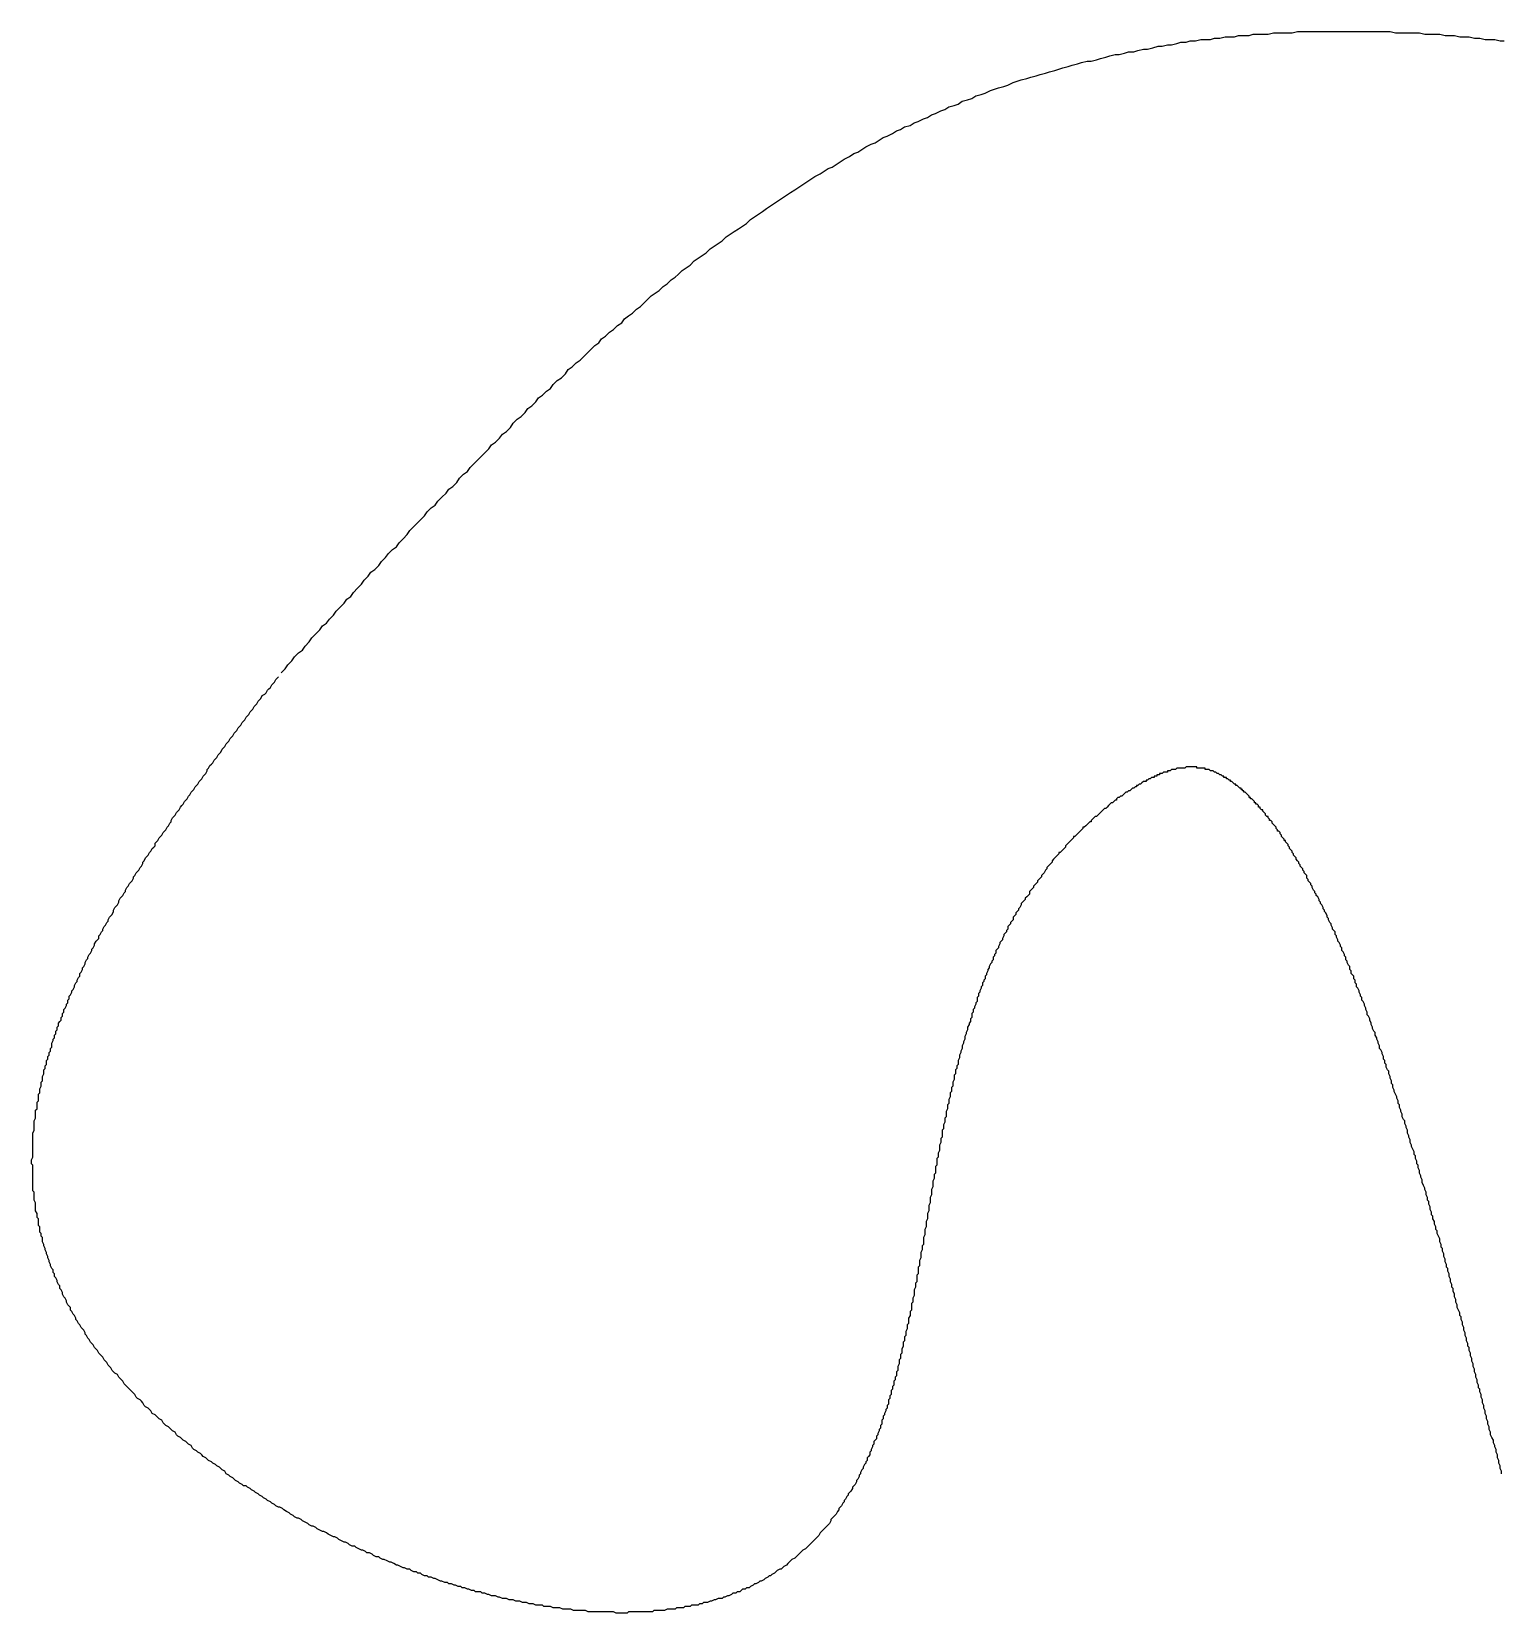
# Model space of a CAD drawing. Header units: millimetres. Extents: x 35 to 605, y 64 to 964.
# Drawn here: x 302.35 to 313.32, y 484.01 to 495.8 of the extents above; entities that cross this region are included whole.
import ezdxf

# ---------------------------------------------------------------- set-up
doc = ezdxf.new("R2010")
doc.units = ezdxf.units.MM

msp = doc.modelspace()

# ---------------------------------------------------------------- linework, layer by layer
for points in [[(304.207, 491.018, 0), (304.237, 491.048, 0), (304.257, 491.078, 0), (304.287, 491.108, 0), (304.307, 491.138, 0), (304.337, 491.168, 0), (304.367, 491.188, 0), (304.387, 491.218, 0), (304.417, 491.248, 0), (304.437, 491.278, 0), (304.467, 491.308, 0), (304.497, 491.338, 0), (304.517, 491.368, 0), (304.547, 491.388, 0), (304.567, 491.418, 0), (304.597, 491.448, 0), (304.617, 491.478, 0), (304.647, 491.508, 0), (304.677, 491.538, 0), (304.697, 491.568, 0), (304.727, 491.588, 0), (304.747, 491.618, 0), (304.777, 491.648, 0), (304.807, 491.678, 0), (304.827, 491.708, 0), (304.857, 491.738, 0), (304.877, 491.768, 0), (304.907, 491.788, 0), (304.937, 491.818, 0), (304.957, 491.848, 0), (304.987, 491.878, 0), (305.007, 491.908, 0), (305.037, 491.938, 0), (305.067, 491.958, 0), (305.087, 491.988, 0), (305.117, 492.018, 0), (305.147, 492.048, 0), (305.167, 492.078, 0), (305.197, 492.108, 0), (305.217, 492.128, 0), (305.247, 492.158, 0), (305.277, 492.188, 0), (305.297, 492.218, 0), (305.327, 492.248, 0), (305.357, 492.268, 0), (305.377, 492.298, 0), (305.407, 492.328, 0), (305.437, 492.358, 0), (305.457, 492.388, 0), (305.487, 492.408, 0), (305.517, 492.438, 0), (305.537, 492.468, 0), (305.567, 492.498, 0), (305.597, 492.518, 0), (305.617, 492.548, 0), (305.647, 492.578, 0), (305.677, 492.608, 0), (305.697, 492.628, 0), (305.727, 492.658, 0), (305.757, 492.688, 0), (305.777, 492.718, 0), (305.807, 492.738, 0), (305.837, 492.768, 0), (305.857, 492.798, 0), (305.887, 492.818, 0), (305.917, 492.848, 0), (305.937, 492.878, 0), (305.967, 492.908, 0), (305.997, 492.928, 0), (306.027, 492.958, 0), (306.047, 492.988, 0), (306.077, 493.008, 0), (306.107, 493.038, 0), (306.127, 493.068, 0), (306.157, 493.088, 0), (306.187, 493.118, 0), (306.217, 493.138, 0), (306.237, 493.168, 0), (306.267, 493.198, 0), (306.297, 493.218, 0), (306.327, 493.248, 0), (306.347, 493.278, 0), (306.377, 493.298, 0), (306.407, 493.328, 0), (306.437, 493.348, 0), (306.467, 493.378, 0), (306.487, 493.398, 0), (306.517, 493.428, 0), (306.547, 493.458, 0), (306.577, 493.478, 0), (306.597, 493.508, 0), (306.627, 493.528, 0), (306.657, 493.558, 0), (306.687, 493.578, 0), (306.717, 493.608, 0), (306.747, 493.628, 0), (306.767, 493.658, 0), (306.797, 493.678, 0), (306.827, 493.698, 0), (306.857, 493.728, 0), (306.887, 493.748, 0), (306.917, 493.778, 0), (306.937, 493.798, 0), (306.967, 493.828, 0), (306.997, 493.848, 0), (307.027, 493.868, 0), (307.057, 493.898, 0), (307.087, 493.918, 0), (307.117, 493.948, 0), (307.147, 493.968, 0), (307.167, 493.988, 0), (307.197, 494.018, 0), (307.227, 494.038, 0), (307.257, 494.058, 0), (307.287, 494.088, 0), (307.317, 494.108, 0), (307.347, 494.128, 0), (307.377, 494.148, 0), (307.407, 494.178, 0), (307.437, 494.198, 0), (307.467, 494.218, 0), (307.497, 494.238, 0), (307.527, 494.268, 0), (307.557, 494.288, 0), (307.587, 494.308, 0), (307.617, 494.328, 0), (307.647, 494.348, 0), (307.677, 494.368, 0), (307.707, 494.398, 0), (307.737, 494.418, 0), (307.767, 494.438, 0), (307.797, 494.458, 0), (307.827, 494.478, 0), (307.857, 494.498, 0), (307.887, 494.518, 0), (307.917, 494.538, 0), (307.947, 494.558, 0), (307.977, 494.578, 0), (308.007, 494.598, 0), (308.037, 494.618, 0), (308.067, 494.638, 0), (308.097, 494.658, 0), (308.127, 494.678, 0), (308.157, 494.698, 0), (308.187, 494.718, 0), (308.227, 494.738, 0), (308.257, 494.758, 0), (308.287, 494.778, 0), (308.317, 494.788, 0), (308.347, 494.808, 0), (308.377, 494.828, 0), (308.407, 494.848, 0), (308.447, 494.868, 0), (308.477, 494.888, 0), (308.507, 494.898, 0), (308.537, 494.918, 0), (308.567, 494.938, 0), (308.607, 494.958, 0), (308.637, 494.968, 0), (308.667, 494.988, 0), (308.697, 495.008, 0), (308.727, 495.018, 0), (308.767, 495.038, 0), (308.797, 495.058, 0), (308.827, 495.068, 0), (308.857, 495.088, 0), (308.897, 495.098, 0), (308.927, 495.118, 0), (308.957, 495.128, 0), (308.997, 495.148, 0), (309.027, 495.158, 0), (309.057, 495.178, 0), (309.087, 495.188, 0), (309.127, 495.208, 0), (309.157, 495.218, 0), (309.187, 495.238, 0), (309.227, 495.248, 0), (309.257, 495.258, 0), (309.287, 495.278, 0), (309.327, 495.288, 0), (309.357, 495.298, 0), (309.387, 495.318, 0), (309.427, 495.328, 0), (309.457, 495.338, 0), (309.497, 495.358, 0), (309.527, 495.368, 0), (309.557, 495.378, 0), (309.597, 495.388, 0), (309.627, 495.398, 0), (309.667, 495.418, 0), (309.697, 495.428, 0), (309.727, 495.438, 0), (309.767, 495.448, 0), (309.797, 495.458, 0), (309.837, 495.468, 0), (309.867, 495.478, 0), (309.907, 495.488, 0), (309.937, 495.498, 0), (309.977, 495.508, 0), (310.007, 495.518, 0), (310.037, 495.528, 0), (310.077, 495.538, 0), (310.107, 495.548, 0), (310.147, 495.558, 0), (310.177, 495.568, 0), (310.217, 495.578, 0), (310.247, 495.578, 0), (310.287, 495.588, 0), (310.317, 495.598, 0), (310.357, 495.608, 0), (310.387, 495.618, 0), (310.427, 495.628, 0), (310.457, 495.628, 0), (310.497, 495.638, 0), (310.527, 495.648, 0), (310.567, 495.648, 0), (310.597, 495.658, 0), (310.637, 495.668, 0), (310.667, 495.668, 0), (310.707, 495.678, 0), (310.747, 495.688, 0), (310.777, 495.688, 0), (310.817, 495.698, 0), (310.847, 495.698, 0), (310.887, 495.708, 0), (310.917, 495.718, 0), (310.957, 495.718, 0), (310.987, 495.728, 0), (311.027, 495.728, 0), (311.067, 495.738, 0), (311.097, 495.738, 0), (311.137, 495.738, 0), (311.167, 495.748, 0), (311.207, 495.748, 0), (311.247, 495.758, 0), (311.277, 495.758, 0), (311.317, 495.758, 0), (311.347, 495.768, 0), (311.387, 495.768, 0), (311.427, 495.768, 0), (311.457, 495.778, 0), (311.497, 495.778, 0), (311.527, 495.778, 0), (311.567, 495.778, 0), (311.607, 495.788, 0), (311.637, 495.788, 0), (311.677, 495.788, 0), (311.717, 495.788, 0), (311.747, 495.788, 0), (311.787, 495.798, 0), (311.817, 495.798, 0), (311.857, 495.798, 0), (311.897, 495.798, 0), (311.927, 495.798, 0), (311.967, 495.798, 0), (312.007, 495.798, 0), (312.037, 495.798, 0), (312.077, 495.798, 0), (312.117, 495.798, 0), (312.147, 495.798, 0), (312.187, 495.798, 0), (312.227, 495.798, 0), (312.257, 495.798, 0), (312.297, 495.798, 0), (312.337, 495.798, 0), (312.367, 495.798, 0), (312.407, 495.798, 0), (312.447, 495.798, 0), (312.477, 495.798, 0), (312.517, 495.788, 0), (312.557, 495.788, 0), (312.587, 495.788, 0), (312.627, 495.788, 0), (312.667, 495.788, 0), (312.697, 495.788, 0), (312.737, 495.778, 0), (312.777, 495.778, 0), (312.817, 495.778, 0), (312.847, 495.778, 0), (312.887, 495.768, 0), (312.927, 495.768, 0), (312.957, 495.768, 0), (312.997, 495.758, 0), (313.037, 495.758, 0), (313.067, 495.758, 0), (313.107, 495.748, 0), (313.147, 495.748, 0), (313.187, 495.738, 0), (313.217, 495.738, 0), (313.257, 495.738, 0), (313.297, 495.728, 0), (313.327, 495.728, 0)], [(313.307, 485.048, 0), (313.307, 485.068, 0), (313.297, 485.088, 0), (313.297, 485.108, 0), (313.287, 485.128, 0), (313.287, 485.148, 0), (313.277, 485.168, 0), (313.277, 485.188, 0), (313.267, 485.208, 0), (313.267, 485.228, 0), (313.257, 485.248, 0), (313.257, 485.258, 0), (313.247, 485.278, 0), (313.247, 485.298, 0), (313.237, 485.318, 0), (313.227, 485.338, 0), (313.227, 485.358, 0), (313.217, 485.378, 0), (313.217, 485.398, 0), (313.207, 485.418, 0), (313.207, 485.438, 0), (313.197, 485.458, 0), (313.197, 485.478, 0), (313.187, 485.498, 0), (313.187, 485.518, 0), (313.177, 485.538, 0), (313.177, 485.558, 0), (313.167, 485.578, 0), (313.167, 485.598, 0), (313.157, 485.618, 0), (313.157, 485.638, 0), (313.147, 485.658, 0), (313.147, 485.678, 0), (313.137, 485.688, 0), (313.137, 485.708, 0), (313.127, 485.728, 0), (313.127, 485.748, 0), (313.117, 485.768, 0), (313.117, 485.788, 0), (313.107, 485.808, 0), (313.107, 485.828, 0), (313.097, 485.848, 0), (313.097, 485.868, 0), (313.087, 485.888, 0), (313.087, 485.908, 0), (313.077, 485.928, 0), (313.077, 485.948, 0), (313.067, 485.968, 0), (313.067, 485.988, 0), (313.057, 485.998, 0), (313.057, 486.018, 0), (313.047, 486.038, 0), (313.047, 486.058, 0), (313.037, 486.078, 0), (313.037, 486.098, 0), (313.027, 486.118, 0), (313.027, 486.138, 0), (313.017, 486.158, 0), (313.017, 486.178, 0), (313.007, 486.198, 0), (313.007, 486.218, 0), (312.997, 486.228, 0), (312.997, 486.248, 0), (312.987, 486.268, 0), (312.977, 486.288, 0), (312.977, 486.308, 0), (312.967, 486.328, 0), (312.967, 486.348, 0), (312.957, 486.368, 0), (312.957, 486.388, 0), (312.947, 486.408, 0), (312.947, 486.428, 0), (312.937, 486.438, 0), (312.937, 486.458, 0), (312.927, 486.478, 0), (312.927, 486.498, 0), (312.917, 486.518, 0), (312.917, 486.538, 0), (312.907, 486.558, 0), (312.907, 486.578, 0), (312.897, 486.588, 0), (312.897, 486.608, 0), (312.887, 486.628, 0), (312.887, 486.648, 0), (312.877, 486.668, 0), (312.877, 486.688, 0), (312.867, 486.708, 0), (312.867, 486.728, 0), (312.857, 486.738, 0), (312.857, 486.758, 0), (312.847, 486.778, 0), (312.847, 486.798, 0), (312.837, 486.818, 0), (312.827, 486.838, 0), (312.827, 486.858, 0), (312.817, 486.868, 0), (312.817, 486.888, 0), (312.807, 486.908, 0), (312.807, 486.928, 0), (312.797, 486.948, 0), (312.797, 486.968, 0), (312.787, 486.978, 0), (312.787, 486.998, 0), (312.777, 487.018, 0), (312.777, 487.038, 0), (312.767, 487.058, 0), (312.767, 487.078, 0), (312.757, 487.088, 0), (312.757, 487.108, 0), (312.747, 487.128, 0), (312.747, 487.148, 0), (312.737, 487.168, 0), (312.737, 487.178, 0), (312.727, 487.198, 0), (312.717, 487.218, 0), (312.717, 487.238, 0), (312.707, 487.258, 0), (312.707, 487.268, 0), (312.697, 487.288, 0), (312.697, 487.308, 0), (312.687, 487.328, 0), (312.687, 487.348, 0), (312.677, 487.358, 0), (312.677, 487.378, 0), (312.667, 487.398, 0), (312.667, 487.418, 0), (312.657, 487.428, 0), (312.657, 487.448, 0), (312.647, 487.468, 0), (312.637, 487.488, 0), (312.637, 487.498, 0), (312.627, 487.518, 0), (312.627, 487.538, 0), (312.617, 487.558, 0), (312.617, 487.568, 0), (312.607, 487.588, 0), (312.607, 487.608, 0), (312.597, 487.628, 0), (312.597, 487.638, 0), (312.587, 487.658, 0), (312.587, 487.678, 0), (312.577, 487.688, 0), (312.567, 487.708, 0), (312.567, 487.728, 0), (312.557, 487.748, 0), (312.557, 487.758, 0), (312.547, 487.778, 0), (312.547, 487.798, 0), (312.537, 487.808, 0), (312.537, 487.828, 0), (312.527, 487.848, 0), (312.527, 487.858, 0), (312.517, 487.878, 0), (312.507, 487.898, 0), (312.507, 487.908, 0), (312.497, 487.928, 0), (312.497, 487.948, 0), (312.487, 487.958, 0), (312.487, 487.978, 0), (312.477, 487.998, 0), (312.477, 488.008, 0), (312.467, 488.028, 0), (312.467, 488.048, 0), (312.457, 488.058, 0), (312.447, 488.078, 0), (312.447, 488.098, 0), (312.437, 488.108, 0), (312.437, 488.128, 0), (312.427, 488.138, 0), (312.427, 488.158, 0), (312.417, 488.178, 0), (312.417, 488.188, 0), (312.407, 488.208, 0), (312.397, 488.218, 0), (312.397, 488.238, 0), (312.387, 488.258, 0), (312.387, 488.268, 0), (312.377, 488.288, 0), (312.377, 488.298, 0), (312.367, 488.318, 0), (312.367, 488.338, 0), (312.357, 488.348, 0), (312.347, 488.368, 0), (312.347, 488.378, 0), (312.337, 488.398, 0), (312.337, 488.408, 0), (312.327, 488.428, 0), (312.327, 488.438, 0), (312.317, 488.458, 0), (312.307, 488.468, 0), (312.307, 488.488, 0), (312.297, 488.508, 0), (312.297, 488.518, 0), (312.287, 488.538, 0), (312.287, 488.548, 0), (312.277, 488.568, 0), (312.267, 488.578, 0), (312.267, 488.598, 0), (312.257, 488.608, 0), (312.257, 488.618, 0), (312.247, 488.638, 0), (312.247, 488.648, 0), (312.237, 488.668, 0), (312.227, 488.678, 0), (312.227, 488.698, 0), (312.217, 488.708, 0), (312.217, 488.728, 0), (312.207, 488.738, 0), (312.207, 488.758, 0), (312.197, 488.768, 0), (312.187, 488.778, 0), (312.187, 488.798, 0), (312.177, 488.808, 0), (312.177, 488.828, 0), (312.167, 488.838, 0), (312.157, 488.858, 0), (312.157, 488.868, 0), (312.147, 488.878, 0), (312.147, 488.898, 0), (312.137, 488.908, 0), (312.137, 488.918, 0), (312.127, 488.938, 0), (312.117, 488.948, 0), (312.117, 488.968, 0), (312.107, 488.978, 0), (312.107, 488.988, 0), (312.097, 489.008, 0), (312.087, 489.018, 0), (312.087, 489.028, 0), (312.077, 489.048, 0), (312.077, 489.058, 0), (312.067, 489.068, 0), (312.067, 489.088, 0), (312.057, 489.098, 0), (312.047, 489.108, 0), (312.047, 489.118, 0), (312.037, 489.138, 0), (312.037, 489.148, 0), (312.027, 489.158, 0), (312.017, 489.178, 0), (312.017, 489.188, 0), (312.007, 489.198, 0), (312.007, 489.208, 0), (311.997, 489.228, 0), (311.987, 489.238, 0), (311.987, 489.248, 0), (311.977, 489.258, 0), (311.977, 489.268, 0), (311.967, 489.288, 0), (311.957, 489.298, 0), (311.957, 489.308, 0), (311.947, 489.318, 0), (311.947, 489.328, 0), (311.937, 489.348, 0), (311.927, 489.358, 0), (311.927, 489.368, 0), (311.917, 489.378, 0), (311.917, 489.388, 0), (311.907, 489.398, 0), (311.897, 489.418, 0), (311.897, 489.428, 0), (311.887, 489.438, 0), (311.887, 489.448, 0), (311.877, 489.458, 0), (311.867, 489.468, 0), (311.867, 489.478, 0), (311.857, 489.488, 0), (311.857, 489.508, 0), (311.847, 489.518, 0), (311.837, 489.528, 0), (311.837, 489.538, 0), (311.827, 489.548, 0), (311.827, 489.558, 0), (311.817, 489.568, 0), (311.807, 489.578, 0), (311.807, 489.588, 0), (311.797, 489.598, 0), (311.797, 489.608, 0), (311.787, 489.618, 0), (311.777, 489.628, 0), (311.777, 489.638, 0), (311.767, 489.648, 0), (311.757, 489.658, 0), (311.757, 489.668, 0), (311.747, 489.678, 0), (311.747, 489.688, 0), (311.737, 489.698, 0), (311.727, 489.708, 0), (311.727, 489.718, 0), (311.717, 489.728, 0), (311.717, 489.738, 0), (311.707, 489.748, 0), (311.697, 489.758, 0), (311.697, 489.768, 0), (311.687, 489.768, 0), (311.687, 489.778, 0), (311.677, 489.788, 0), (311.667, 489.798, 0), (311.667, 489.808, 0), (311.657, 489.818, 0), (311.657, 489.828, 0), (311.647, 489.838, 0), (311.637, 489.838, 0), (311.637, 489.848, 0), (311.627, 489.858, 0), (311.627, 489.868, 0), (311.617, 489.878, 0), (311.607, 489.888, 0), (311.607, 489.888, 0), (311.597, 489.898, 0), (311.597, 489.908, 0), (311.587, 489.918, 0), (311.577, 489.918, 0), (311.577, 489.928, 0), (311.567, 489.938, 0), (311.567, 489.948, 0), (311.557, 489.948, 0), (311.547, 489.958, 0), (311.547, 489.968, 0), (311.537, 489.978, 0), (311.537, 489.978, 0), (311.527, 489.988, 0), (311.527, 489.998, 0), (311.517, 489.998, 0), (311.507, 490.008, 0), (311.507, 490.018, 0), (311.497, 490.018, 0), (311.497, 490.028, 0), (311.487, 490.038, 0), (311.477, 490.038, 0), (311.477, 490.048, 0), (311.467, 490.048, 0), (311.467, 490.058, 0), (311.457, 490.068, 0), (311.457, 490.068, 0), (311.447, 490.078, 0), (311.437, 490.078, 0), (311.437, 490.088, 0), (311.427, 490.088, 0), (311.427, 490.098, 0), (311.417, 490.108, 0), (311.417, 490.108, 0), (311.407, 490.118, 0), (311.407, 490.118, 0), (311.397, 490.128, 0), (311.387, 490.128, 0), (311.387, 490.138, 0), (311.377, 490.138, 0), (311.377, 490.148, 0), (311.367, 490.148, 0), (311.367, 490.158, 0), (311.357, 490.158, 0), (311.357, 490.158, 0), (311.347, 490.168, 0), (311.347, 490.168, 0), (311.337, 490.178, 0), (311.327, 490.178, 0), (311.327, 490.188, 0), (311.317, 490.188, 0), (311.317, 490.188, 0), (311.307, 490.198, 0), (311.307, 490.198, 0), (311.297, 490.208, 0), (311.297, 490.208, 0), (311.287, 490.208, 0), (311.287, 490.218, 0), (311.277, 490.218, 0), (311.277, 490.218, 0), (311.267, 490.228, 0), (311.267, 490.228, 0), (311.257, 490.228, 0), (311.257, 490.238, 0), (311.247, 490.238, 0), (311.247, 490.238, 0), (311.237, 490.238, 0), (311.237, 490.248, 0), (311.227, 490.248, 0), (311.227, 490.248, 0), (311.217, 490.258, 0), (311.217, 490.258, 0), (311.217, 490.258, 0), (311.207, 490.258, 0), (311.207, 490.258, 0), (311.197, 490.268, 0), (311.197, 490.268, 0), (311.187, 490.268, 0), (311.187, 490.268, 0), (311.177, 490.278, 0), (311.177, 490.278, 0), (311.167, 490.278, 0), (311.167, 490.278, 0), (311.167, 490.278, 0), (311.157, 490.288, 0), (311.157, 490.288, 0), (311.147, 490.288, 0), (311.147, 490.288, 0), (311.137, 490.288, 0), (311.137, 490.288, 0), (311.137, 490.288, 0), (311.127, 490.298, 0), (311.127, 490.298, 0), (311.117, 490.298, 0), (311.117, 490.298, 0), (311.107, 490.298, 0), (311.107, 490.298, 0), (311.107, 490.298, 0), (311.097, 490.298, 0), (311.097, 490.308, 0), (311.087, 490.308, 0), (311.087, 490.308, 0), (311.087, 490.308, 0), (311.077, 490.308, 0), (311.077, 490.308, 0), (311.067, 490.308, 0), (311.067, 490.308, 0), (311.057, 490.308, 0), (311.057, 490.308, 0), (311.057, 490.308, 0), (311.047, 490.308, 0), (311.047, 490.308, 0), (311.037, 490.308, 0), (311.037, 490.308, 0), (311.037, 490.318, 0), (311.027, 490.318, 0), (311.027, 490.318, 0), (311.017, 490.318, 0), (311.017, 490.318, 0), (311.007, 490.318, 0), (311.007, 490.318, 0), (311.007, 490.318, 0), (310.997, 490.318, 0), (310.997, 490.318, 0), (310.987, 490.318, 0), (310.987, 490.318, 0), (310.977, 490.318, 0), (310.977, 490.318, 0), (310.967, 490.318, 0), (310.967, 490.318, 0), (310.957, 490.318, 0), (310.957, 490.318, 0), (310.957, 490.318, 0), (310.947, 490.308, 0), (310.947, 490.308, 0), (310.937, 490.308, 0), (310.937, 490.308, 0), (310.927, 490.308, 0), (310.927, 490.308, 0), (310.917, 490.308, 0), (310.917, 490.308, 0), (310.907, 490.308, 0), (310.907, 490.308, 0), (310.897, 490.308, 0), (310.887, 490.308, 0), (310.887, 490.308, 0), (310.877, 490.298, 0), (310.877, 490.298, 0), (310.867, 490.298, 0), (310.867, 490.298, 0), (310.857, 490.298, 0), (310.857, 490.298, 0), (310.847, 490.298, 0), (310.837, 490.288, 0), (310.837, 490.288, 0), (310.827, 490.288, 0), (310.827, 490.288, 0), (310.817, 490.288, 0), (310.817, 490.278, 0), (310.807, 490.278, 0), (310.797, 490.278, 0), (310.797, 490.278, 0), (310.787, 490.278, 0), (310.777, 490.268, 0), (310.777, 490.268, 0), (310.767, 490.268, 0), (310.757, 490.268, 0), (310.757, 490.258, 0), (310.747, 490.258, 0), (310.737, 490.258, 0), (310.737, 490.248, 0), (310.727, 490.248, 0), (310.717, 490.248, 0), (310.717, 490.238, 0), (310.707, 490.238, 0), (310.697, 490.238, 0), (310.687, 490.228, 0), (310.687, 490.228, 0), (310.677, 490.228, 0), (310.667, 490.218, 0), (310.657, 490.218, 0), (310.657, 490.208, 0), (310.647, 490.208, 0), (310.637, 490.208, 0), (310.627, 490.198, 0), (310.627, 490.198, 0), (310.617, 490.188, 0), (310.607, 490.188, 0), (310.597, 490.178, 0), (310.587, 490.178, 0), (310.587, 490.168, 0), (310.577, 490.168, 0), (310.567, 490.158, 0), (310.557, 490.158, 0), (310.547, 490.148, 0), (310.547, 490.148, 0), (310.537, 490.138, 0), (310.527, 490.138, 0), (310.517, 490.128, 0), (310.507, 490.128, 0), (310.497, 490.118, 0), (310.497, 490.118, 0), (310.487, 490.108, 0), (310.477, 490.098, 0), (310.467, 490.098, 0), (310.457, 490.088, 0), (310.447, 490.088, 0), (310.437, 490.078, 0), (310.437, 490.068, 0), (310.427, 490.068, 0), (310.417, 490.058, 0), (310.407, 490.048, 0), (310.397, 490.048, 0), (310.387, 490.038, 0), (310.377, 490.028, 0), (310.377, 490.028, 0), (310.367, 490.018, 0), (310.357, 490.008, 0), (310.347, 490.008, 0), (310.337, 489.998, 0), (310.327, 489.988, 0), (310.317, 489.978, 0), (310.317, 489.978, 0), (310.307, 489.968, 0), (310.297, 489.958, 0), (310.287, 489.948, 0), (310.277, 489.948, 0), (310.267, 489.938, 0), (310.257, 489.928, 0), (310.247, 489.918, 0), (310.247, 489.908, 0), (310.237, 489.908, 0), (310.227, 489.898, 0), (310.217, 489.888, 0), (310.207, 489.878, 0), (310.197, 489.868, 0), (310.187, 489.868, 0), (310.187, 489.858, 0), (310.177, 489.848, 0), (310.167, 489.838, 0), (310.157, 489.828, 0), (310.147, 489.818, 0), (310.137, 489.808, 0), (310.127, 489.798, 0), (310.117, 489.798, 0), (310.117, 489.788, 0), (310.107, 489.778, 0), (310.097, 489.768, 0), (310.087, 489.758, 0), (310.077, 489.748, 0), (310.067, 489.738, 0), (310.057, 489.728, 0), (310.057, 489.718, 0), (310.047, 489.708, 0), (310.037, 489.698, 0), (310.027, 489.688, 0), (310.017, 489.678, 0), (310.007, 489.678, 0), (310.007, 489.668, 0), (309.997, 489.658, 0), (309.987, 489.648, 0), (309.977, 489.638, 0), (309.967, 489.628, 0), (309.957, 489.618, 0), (309.957, 489.608, 0), (309.947, 489.598, 0), (309.937, 489.588, 0), (309.927, 489.578, 0), (309.917, 489.568, 0), (309.917, 489.558, 0), (309.907, 489.548, 0), (309.897, 489.528, 0), (309.887, 489.518, 0), (309.877, 489.508, 0), (309.877, 489.498, 0), (309.867, 489.488, 0), (309.857, 489.478, 0), (309.847, 489.468, 0), (309.847, 489.458, 0), (309.837, 489.448, 0), (309.827, 489.438, 0), (309.817, 489.428, 0), (309.817, 489.418, 0), (309.807, 489.408, 0), (309.797, 489.398, 0), (309.787, 489.388, 0), (309.787, 489.368, 0), (309.777, 489.358, 0), (309.767, 489.348, 0), (309.757, 489.338, 0), (309.757, 489.328, 0), (309.747, 489.318, 0), (309.737, 489.308, 0), (309.727, 489.298, 0), (309.727, 489.288, 0), (309.717, 489.268, 0), (309.707, 489.258, 0), (309.707, 489.248, 0), (309.697, 489.238, 0), (309.687, 489.228, 0), (309.687, 489.218, 0), (309.677, 489.208, 0), (309.667, 489.198, 0), (309.667, 489.178, 0), (309.657, 489.168, 0), (309.647, 489.158, 0), (309.647, 489.148, 0), (309.637, 489.138, 0), (309.627, 489.128, 0), (309.627, 489.108, 0), (309.617, 489.098, 0), (309.617, 489.088, 0), (309.607, 489.078, 0), (309.597, 489.068, 0), (309.597, 489.058, 0), (309.587, 489.038, 0), (309.587, 489.028, 0), (309.577, 489.018, 0), (309.567, 489.008, 0), (309.567, 488.998, 0), (309.557, 488.978, 0), (309.557, 488.968, 0), (309.547, 488.958, 0), (309.537, 488.948, 0), (309.537, 488.928, 0), (309.527, 488.918, 0), (309.527, 488.908, 0), (309.517, 488.898, 0), (309.517, 488.878, 0), (309.507, 488.868, 0), (309.507, 488.858, 0), (309.497, 488.848, 0), (309.487, 488.828, 0), (309.487, 488.818, 0), (309.477, 488.808, 0), (309.477, 488.798, 0), (309.467, 488.778, 0), (309.467, 488.768, 0), (309.457, 488.758, 0), (309.457, 488.738, 0), (309.447, 488.728, 0), (309.447, 488.718, 0), (309.437, 488.708, 0), (309.437, 488.688, 0), (309.427, 488.678, 0), (309.427, 488.668, 0), (309.417, 488.648, 0), (309.417, 488.638, 0), (309.407, 488.628, 0), (309.407, 488.608, 0), (309.397, 488.598, 0), (309.397, 488.588, 0), (309.397, 488.568, 0), (309.387, 488.558, 0), (309.387, 488.548, 0), (309.377, 488.528, 0), (309.377, 488.518, 0), (309.367, 488.508, 0), (309.367, 488.488, 0), (309.357, 488.478, 0), (309.357, 488.468, 0), (309.357, 488.448, 0), (309.347, 488.438, 0), (309.347, 488.418, 0), (309.337, 488.408, 0), (309.337, 488.398, 0), (309.327, 488.378, 0), (309.327, 488.368, 0), (309.327, 488.358, 0), (309.317, 488.338, 0), (309.317, 488.328, 0), (309.307, 488.308, 0), (309.307, 488.298, 0), (309.307, 488.288, 0), (309.297, 488.268, 0), (309.297, 488.258, 0), (309.287, 488.238, 0), (309.287, 488.228, 0), (309.287, 488.218, 0), (309.277, 488.198, 0), (309.277, 488.188, 0), (309.267, 488.168, 0), (309.267, 488.158, 0), (309.267, 488.148, 0), (309.257, 488.128, 0), (309.257, 488.118, 0), (309.257, 488.098, 0), (309.247, 488.088, 0), (309.247, 488.068, 0), (309.237, 488.058, 0), (309.237, 488.048, 0), (309.237, 488.028, 0), (309.227, 488.018, 0), (309.227, 487.998, 0), (309.227, 487.988, 0), (309.217, 487.968, 0), (309.217, 487.958, 0), (309.217, 487.938, 0), (309.207, 487.928, 0), (309.207, 487.918, 0), (309.207, 487.898, 0), (309.197, 487.888, 0), (309.197, 487.868, 0), (309.197, 487.858, 0), (309.187, 487.838, 0), (309.187, 487.828, 0), (309.187, 487.808, 0), (309.177, 487.798, 0), (309.177, 487.778, 0), (309.177, 487.768, 0), (309.167, 487.748, 0), (309.167, 487.738, 0), (309.167, 487.718, 0), (309.167, 487.708, 0), (309.157, 487.698, 0), (309.157, 487.678, 0), (309.157, 487.668, 0), (309.147, 487.648, 0), (309.147, 487.638, 0), (309.147, 487.618, 0), (309.137, 487.608, 0), (309.137, 487.588, 0), (309.137, 487.578, 0), (309.137, 487.558, 0), (309.127, 487.548, 0), (309.127, 487.528, 0), (309.127, 487.518, 0), (309.117, 487.498, 0), (309.117, 487.488, 0), (309.117, 487.468, 0), (309.117, 487.458, 0), (309.107, 487.438, 0), (309.107, 487.428, 0), (309.107, 487.408, 0), (309.097, 487.398, 0), (309.097, 487.378, 0), (309.097, 487.368, 0), (309.097, 487.348, 0), (309.087, 487.338, 0), (309.087, 487.318, 0), (309.087, 487.308, 0), (309.087, 487.288, 0), (309.077, 487.278, 0), (309.077, 487.258, 0), (309.077, 487.248, 0), (309.067, 487.228, 0), (309.067, 487.218, 0), (309.067, 487.198, 0), (309.067, 487.188, 0), (309.057, 487.168, 0), (309.057, 487.158, 0), (309.057, 487.138, 0), (309.057, 487.128, 0), (309.047, 487.108, 0), (309.047, 487.098, 0), (309.047, 487.078, 0), (309.047, 487.068, 0), (309.037, 487.048, 0), (309.037, 487.038, 0), (309.037, 487.018, 0), (309.037, 487.008, 0), (309.027, 486.988, 0), (309.027, 486.978, 0), (309.027, 486.958, 0), (309.027, 486.948, 0), (309.017, 486.928, 0), (309.017, 486.918, 0), (309.017, 486.898, 0), (309.017, 486.888, 0), (309.007, 486.868, 0), (309.007, 486.858, 0), (309.007, 486.838, 0), (309.007, 486.828, 0), (308.997, 486.808, 0), (308.997, 486.798, 0), (308.997, 486.778, 0), (308.997, 486.758, 0), (308.987, 486.748, 0), (308.987, 486.728, 0), (308.987, 486.718, 0), (308.977, 486.698, 0), (308.977, 486.688, 0), (308.977, 486.668, 0), (308.977, 486.658, 0), (308.967, 486.638, 0), (308.967, 486.628, 0), (308.967, 486.618, 0), (308.967, 486.598, 0), (308.957, 486.588, 0), (308.957, 486.568, 0), (308.957, 486.558, 0), (308.957, 486.538, 0), (308.947, 486.528, 0), (308.947, 486.508, 0), (308.947, 486.498, 0), (308.947, 486.478, 0), (308.937, 486.468, 0), (308.937, 486.448, 0), (308.937, 486.438, 0), (308.927, 486.418, 0), (308.927, 486.408, 0), (308.927, 486.388, 0), (308.927, 486.378, 0), (308.917, 486.358, 0), (308.917, 486.348, 0), (308.917, 486.328, 0), (308.907, 486.318, 0), (308.907, 486.298, 0), (308.907, 486.288, 0), (308.907, 486.268, 0), (308.897, 486.258, 0), (308.897, 486.238, 0), (308.897, 486.228, 0), (308.887, 486.208, 0), (308.887, 486.198, 0), (308.887, 486.188, 0), (308.887, 486.168, 0), (308.877, 486.158, 0), (308.877, 486.138, 0), (308.877, 486.128, 0), (308.867, 486.108, 0), (308.867, 486.098, 0), (308.867, 486.078, 0), (308.857, 486.068, 0), (308.857, 486.048, 0), (308.857, 486.038, 0), (308.847, 486.028, 0), (308.847, 486.008, 0), (308.847, 485.998, 0), (308.837, 485.978, 0), (308.837, 485.968, 0), (308.837, 485.948, 0), (308.827, 485.938, 0), (308.827, 485.918, 0), (308.827, 485.908, 0), (308.817, 485.898, 0), (308.817, 485.878, 0), (308.817, 485.868, 0), (308.807, 485.848, 0), (308.807, 485.838, 0), (308.807, 485.818, 0), (308.797, 485.808, 0), (308.797, 485.798, 0), (308.797, 485.778, 0), (308.787, 485.768, 0), (308.787, 485.748, 0), (308.777, 485.738, 0), (308.777, 485.728, 0), (308.777, 485.708, 0), (308.767, 485.698, 0), (308.767, 485.678, 0), (308.757, 485.668, 0), (308.757, 485.658, 0), (308.757, 485.638, 0), (308.747, 485.628, 0), (308.747, 485.608, 0), (308.737, 485.598, 0), (308.737, 485.588, 0), (308.737, 485.568, 0), (308.727, 485.558, 0), (308.727, 485.538, 0), (308.717, 485.528, 0), (308.717, 485.518, 0), (308.707, 485.498, 0), (308.707, 485.488, 0), (308.697, 485.478, 0), (308.697, 485.458, 0), (308.687, 485.448, 0), (308.687, 485.428, 0), (308.687, 485.418, 0), (308.677, 485.408, 0), (308.677, 485.388, 0), (308.667, 485.378, 0), (308.667, 485.368, 0), (308.657, 485.348, 0), (308.657, 485.338, 0), (308.647, 485.328, 0), (308.647, 485.308, 0), (308.637, 485.298, 0), (308.627, 485.288, 0), (308.627, 485.268, 0), (308.617, 485.258, 0), (308.617, 485.248, 0), (308.607, 485.228, 0), (308.607, 485.218, 0), (308.597, 485.208, 0), (308.597, 485.188, 0), (308.587, 485.178, 0), (308.577, 485.168, 0), (308.577, 485.148, 0), (308.567, 485.138, 0), (308.567, 485.128, 0), (308.557, 485.118, 0), (308.547, 485.098, 0), (308.547, 485.088, 0), (308.537, 485.078, 0), (308.527, 485.058, 0), (308.527, 485.048, 0), (308.517, 485.038, 0), (308.517, 485.028, 0), (308.507, 485.008, 0), (308.497, 484.998, 0), (308.497, 484.988, 0), (308.487, 484.968, 0), (308.477, 484.958, 0), (308.467, 484.948, 0), (308.467, 484.938, 0), (308.457, 484.918, 0), (308.447, 484.908, 0), (308.437, 484.898, 0), (308.437, 484.888, 0), (308.427, 484.878, 0), (308.417, 484.858, 0), (308.407, 484.848, 0), (308.407, 484.838, 0), (308.397, 484.828, 0), (308.387, 484.808, 0), (308.377, 484.798, 0), (308.367, 484.788, 0), (308.367, 484.778, 0), (308.357, 484.768, 0), (308.347, 484.748, 0), (308.337, 484.738, 0), (308.327, 484.728, 0), (308.317, 484.718, 0), (308.307, 484.708, 0), (308.307, 484.698, 0), (308.297, 484.678, 0), (308.287, 484.668, 0), (308.277, 484.658, 0), (308.267, 484.648, 0), (308.257, 484.638, 0), (308.247, 484.628, 0), (308.237, 484.618, 0), (308.227, 484.608, 0), (308.217, 484.588, 0), (308.207, 484.578, 0), (308.197, 484.568, 0), (308.187, 484.558, 0), (308.177, 484.548, 0), (308.167, 484.538, 0), (308.157, 484.528, 0), (308.147, 484.518, 0), (308.137, 484.508, 0), (308.127, 484.498, 0), (308.117, 484.488, 0), (308.097, 484.478, 0), (308.087, 484.468, 0), (308.077, 484.458, 0), (308.067, 484.448, 0), (308.057, 484.438, 0), (308.047, 484.428, 0), (308.037, 484.418, 0), (308.017, 484.408, 0), (308.007, 484.398, 0), (307.997, 484.388, 0), (307.987, 484.378, 0), (307.977, 484.368, 0), (307.957, 484.358, 0), (307.947, 484.348, 0), (307.937, 484.338, 0), (307.927, 484.338, 0), (307.907, 484.328, 0), (307.897, 484.318, 0), (307.887, 484.308, 0), (307.867, 484.298, 0), (307.857, 484.288, 0), (307.847, 484.288, 0), (307.837, 484.278, 0), (307.817, 484.268, 0), (307.807, 484.258, 0), (307.787, 484.248, 0), (307.777, 484.248, 0), (307.767, 484.238, 0), (307.747, 484.228, 0), (307.737, 484.228, 0), (307.727, 484.218, 0), (307.707, 484.208, 0), (307.697, 484.198, 0), (307.677, 484.198, 0), (307.667, 484.188, 0), (307.647, 484.188, 0), (307.637, 484.178, 0), (307.627, 484.168, 0), (307.607, 484.168, 0), (307.597, 484.158, 0), (307.577, 484.158, 0), (307.567, 484.148, 0), (307.547, 484.138, 0), (307.537, 484.138, 0), (307.517, 484.128, 0), (307.507, 484.128, 0), (307.497, 484.118, 0), (307.477, 484.118, 0), (307.467, 484.118, 0), (307.447, 484.108, 0), (307.437, 484.108, 0), (307.417, 484.098, 0), (307.407, 484.098, 0), (307.387, 484.088, 0), (307.377, 484.088, 0), (307.357, 484.088, 0), (307.347, 484.078, 0), (307.327, 484.078, 0), (307.317, 484.068, 0), (307.297, 484.068, 0), (307.287, 484.068, 0), (307.267, 484.068, 0), (307.257, 484.058, 0), (307.237, 484.058, 0), (307.217, 484.058, 0), (307.207, 484.048, 0), (307.187, 484.048, 0), (307.177, 484.048, 0), (307.157, 484.048, 0), (307.147, 484.038, 0), (307.127, 484.038, 0), (307.117, 484.038, 0), (307.097, 484.038, 0), (307.087, 484.038, 0), (307.067, 484.028, 0), (307.057, 484.028, 0), (307.037, 484.028, 0), (307.017, 484.028, 0), (307.007, 484.028, 0), (306.987, 484.028, 0), (306.977, 484.018, 0), (306.957, 484.018, 0), (306.947, 484.018, 0), (306.927, 484.018, 0), (306.907, 484.018, 0), (306.897, 484.018, 0), (306.877, 484.018, 0), (306.867, 484.018, 0), (306.847, 484.018, 0), (306.837, 484.018, 0), (306.817, 484.018, 0), (306.797, 484.018, 0), (306.787, 484.008, 0), (306.767, 484.008, 0), (306.757, 484.008, 0), (306.737, 484.008, 0), (306.717, 484.008, 0), (306.707, 484.008, 0), (306.687, 484.018, 0), (306.677, 484.018, 0), (306.657, 484.018, 0), (306.637, 484.018, 0), (306.627, 484.018, 0), (306.607, 484.018, 0), (306.597, 484.018, 0), (306.577, 484.018, 0), (306.557, 484.018, 0), (306.547, 484.018, 0), (306.527, 484.018, 0), (306.517, 484.018, 0), (306.497, 484.018, 0), (306.477, 484.028, 0), (306.467, 484.028, 0), (306.447, 484.028, 0), (306.437, 484.028, 0), (306.417, 484.028, 0), (306.397, 484.028, 0), (306.387, 484.028, 0), (306.367, 484.038, 0), (306.347, 484.038, 0), (306.337, 484.038, 0), (306.317, 484.038, 0), (306.307, 484.038, 0), (306.287, 484.048, 0), (306.267, 484.048, 0), (306.257, 484.048, 0), (306.237, 484.048, 0), (306.217, 484.058, 0), (306.207, 484.058, 0), (306.187, 484.058, 0), (306.167, 484.058, 0), (306.157, 484.068, 0), (306.137, 484.068, 0), (306.127, 484.068, 0), (306.107, 484.068, 0), (306.087, 484.078, 0), (306.077, 484.078, 0), (306.057, 484.078, 0), (306.037, 484.088, 0), (306.027, 484.088, 0), (306.007, 484.088, 0), (305.987, 484.098, 0), (305.977, 484.098, 0), (305.957, 484.098, 0), (305.937, 484.108, 0), (305.927, 484.108, 0), (305.907, 484.108, 0), (305.887, 484.118, 0), (305.877, 484.118, 0), (305.857, 484.118, 0), (305.837, 484.128, 0), (305.827, 484.128, 0), (305.807, 484.138, 0), (305.797, 484.138, 0), (305.777, 484.138, 0), (305.757, 484.148, 0), (305.747, 484.148, 0), (305.727, 484.158, 0), (305.707, 484.158, 0), (305.697, 484.168, 0), (305.677, 484.168, 0), (305.657, 484.168, 0), (305.647, 484.178, 0), (305.627, 484.178, 0), (305.607, 484.188, 0), (305.597, 484.188, 0), (305.577, 484.198, 0), (305.557, 484.198, 0), (305.547, 484.208, 0), (305.527, 484.208, 0), (305.507, 484.218, 0), (305.497, 484.218, 0), (305.477, 484.228, 0), (305.457, 484.228, 0), (305.447, 484.238, 0), (305.427, 484.238, 0), (305.407, 484.248, 0), (305.397, 484.248, 0), (305.377, 484.258, 0), (305.357, 484.268, 0), (305.347, 484.268, 0), (305.327, 484.278, 0), (305.307, 484.278, 0), (305.297, 484.288, 0), (305.277, 484.288, 0), (305.257, 484.298, 0), (305.247, 484.308, 0), (305.227, 484.308, 0), (305.217, 484.318, 0), (305.197, 484.318, 0), (305.177, 484.328, 0), (305.167, 484.338, 0), (305.147, 484.338, 0), (305.127, 484.348, 0), (305.117, 484.348, 0), (305.097, 484.358, 0), (305.077, 484.368, 0), (305.067, 484.368, 0), (305.047, 484.378, 0), (305.027, 484.388, 0), (305.017, 484.388, 0), (304.997, 484.398, 0), (304.977, 484.408, 0), (304.967, 484.408, 0), (304.947, 484.418, 0), (304.937, 484.428, 0), (304.917, 484.428, 0), (304.897, 484.438, 0), (304.887, 484.448, 0), (304.867, 484.458, 0), (304.847, 484.458, 0), (304.837, 484.468, 0), (304.817, 484.478, 0), (304.807, 484.478, 0), (304.787, 484.488, 0), (304.767, 484.498, 0), (304.757, 484.508, 0), (304.737, 484.508, 0), (304.717, 484.518, 0), (304.707, 484.528, 0), (304.687, 484.538, 0), (304.677, 484.538, 0), (304.657, 484.548, 0), (304.637, 484.558, 0), (304.627, 484.568, 0), (304.607, 484.578, 0), (304.597, 484.578, 0), (304.577, 484.588, 0), (304.557, 484.598, 0), (304.547, 484.608, 0), (304.527, 484.618, 0), (304.517, 484.618, 0), (304.497, 484.628, 0), (304.477, 484.638, 0), (304.467, 484.648, 0), (304.447, 484.658, 0), (304.437, 484.658, 0), (304.417, 484.668, 0), (304.407, 484.678, 0), (304.387, 484.688, 0), (304.367, 484.698, 0), (304.357, 484.708, 0), (304.337, 484.718, 0), (304.327, 484.718, 0), (304.307, 484.728, 0), (304.297, 484.738, 0), (304.277, 484.748, 0), (304.267, 484.758, 0), (304.247, 484.768, 0), (304.227, 484.778, 0), (304.217, 484.788, 0), (304.197, 484.798, 0), (304.187, 484.798, 0), (304.167, 484.808, 0), (304.157, 484.818, 0), (304.137, 484.828, 0), (304.127, 484.838, 0), (304.107, 484.848, 0), (304.097, 484.858, 0), (304.077, 484.868, 0), (304.067, 484.878, 0), (304.047, 484.888, 0), (304.037, 484.898, 0), (304.017, 484.908, 0), (304.007, 484.918, 0), (303.987, 484.928, 0), (303.977, 484.938, 0), (303.957, 484.948, 0), (303.947, 484.958, 0), (303.927, 484.958, 0), (303.917, 484.968, 0), (303.897, 484.978, 0), (303.887, 484.988, 0), (303.867, 484.998, 0), (303.857, 485.008, 0), (303.847, 485.018, 0), (303.827, 485.028, 0), (303.817, 485.038, 0), (303.797, 485.048, 0), (303.787, 485.068, 0), (303.767, 485.078, 0), (303.757, 485.088, 0), (303.747, 485.098, 0), (303.727, 485.108, 0), (303.717, 485.118, 0), (303.697, 485.128, 0), (303.687, 485.138, 0), (303.667, 485.148, 0), (303.657, 485.158, 0), (303.647, 485.168, 0), (303.627, 485.178, 0), (303.617, 485.188, 0), (303.607, 485.198, 0), (303.587, 485.208, 0), (303.577, 485.218, 0), (303.557, 485.228, 0), (303.547, 485.238, 0), (303.537, 485.258, 0), (303.517, 485.268, 0), (303.507, 485.278, 0), (303.497, 485.288, 0), (303.477, 485.298, 0), (303.467, 485.308, 0), (303.457, 485.318, 0), (303.437, 485.328, 0), (303.427, 485.338, 0), (303.417, 485.358, 0), (303.397, 485.368, 0), (303.387, 485.378, 0), (303.377, 485.388, 0), (303.367, 485.398, 0), (303.347, 485.408, 0), (303.337, 485.418, 0), (303.327, 485.428, 0), (303.317, 485.448, 0), (303.297, 485.458, 0), (303.287, 485.468, 0), (303.277, 485.478, 0), (303.267, 485.488, 0), (303.247, 485.498, 0), (303.237, 485.518, 0), (303.227, 485.528, 0), (303.217, 485.538, 0), (303.197, 485.548, 0), (303.187, 485.558, 0), (303.177, 485.578, 0), (303.167, 485.588, 0), (303.157, 485.598, 0), (303.137, 485.608, 0), (303.127, 485.618, 0), (303.117, 485.638, 0), (303.107, 485.648, 0), (303.097, 485.658, 0), (303.087, 485.668, 0), (303.067, 485.688, 0), (303.057, 485.698, 0), (303.047, 485.708, 0), (303.037, 485.718, 0), (303.027, 485.738, 0), (303.017, 485.748, 0), (303.007, 485.758, 0), (302.997, 485.768, 0), (302.987, 485.788, 0), (302.967, 485.798, 0), (302.957, 485.808, 0), (302.947, 485.818, 0), (302.937, 485.838, 0), (302.927, 485.848, 0), (302.917, 485.858, 0), (302.907, 485.878, 0), (302.897, 485.888, 0), (302.887, 485.898, 0), (302.877, 485.918, 0), (302.867, 485.928, 0), (302.857, 485.938, 0), (302.847, 485.948, 0), (302.837, 485.968, 0), (302.827, 485.978, 0), (302.817, 485.988, 0), (302.807, 486.008, 0), (302.797, 486.018, 0), (302.787, 486.028, 0), (302.777, 486.048, 0), (302.767, 486.058, 0), (302.757, 486.078, 0), (302.747, 486.088, 0), (302.747, 486.098, 0), (302.737, 486.118, 0), (302.727, 486.128, 0), (302.717, 486.138, 0), (302.707, 486.158, 0), (302.697, 486.168, 0), (302.687, 486.188, 0), (302.677, 486.198, 0), (302.677, 486.208, 0), (302.667, 486.228, 0), (302.657, 486.238, 0), (302.647, 486.258, 0), (302.637, 486.268, 0), (302.637, 486.288, 0), (302.627, 486.298, 0), (302.617, 486.308, 0), (302.607, 486.328, 0), (302.607, 486.338, 0), (302.597, 486.358, 0), (302.587, 486.368, 0), (302.577, 486.388, 0), (302.577, 486.398, 0), (302.567, 486.418, 0), (302.557, 486.428, 0), (302.557, 486.448, 0), (302.547, 486.458, 0), (302.537, 486.478, 0), (302.537, 486.488, 0), (302.527, 486.508, 0), (302.517, 486.518, 0), (302.517, 486.538, 0), (302.507, 486.548, 0), (302.507, 486.568, 0), (302.497, 486.578, 0), (302.487, 486.598, 0), (302.487, 486.608, 0), (302.477, 486.628, 0), (302.477, 486.638, 0), (302.467, 486.658, 0), (302.467, 486.668, 0), (302.457, 486.688, 0), (302.457, 486.698, 0), (302.447, 486.718, 0), (302.447, 486.728, 0), (302.437, 486.748, 0), (302.437, 486.758, 0), (302.427, 486.778, 0), (302.427, 486.788, 0), (302.427, 486.808, 0), (302.417, 486.818, 0), (302.417, 486.838, 0), (302.407, 486.848, 0), (302.407, 486.868, 0), (302.407, 486.888, 0), (302.397, 486.898, 0), (302.397, 486.918, 0), (302.397, 486.928, 0), (302.397, 486.948, 0), (302.387, 486.958, 0), (302.387, 486.978, 0), (302.387, 486.988, 0), (302.377, 487.008, 0), (302.377, 487.018, 0), (302.377, 487.038, 0), (302.377, 487.048, 0), (302.377, 487.068, 0), (302.367, 487.088, 0), (302.367, 487.098, 0), (302.367, 487.118, 0), (302.367, 487.128, 0), (302.367, 487.148, 0), (302.357, 487.158, 0), (302.357, 487.178, 0), (302.357, 487.188, 0), (302.357, 487.208, 0), (302.357, 487.218, 0), (302.357, 487.238, 0), (302.357, 487.258, 0), (302.357, 487.268, 0), (302.357, 487.288, 0), (302.357, 487.298, 0), (302.357, 487.318, 0), (302.357, 487.328, 0), (302.357, 487.348, 0), (302.347, 487.358, 0), (302.347, 487.378, 0), (302.347, 487.388, 0), (302.357, 487.408, 0), (302.357, 487.418, 0), (302.357, 487.438, 0), (302.357, 487.458, 0), (302.357, 487.468, 0), (302.357, 487.488, 0), (302.357, 487.498, 0), (302.357, 487.518, 0), (302.357, 487.528, 0), (302.357, 487.548, 0), (302.357, 487.558, 0), (302.357, 487.578, 0), (302.357, 487.588, 0), (302.367, 487.608, 0), (302.367, 487.618, 0), (302.367, 487.638, 0), (302.367, 487.648, 0), (302.367, 487.668, 0), (302.367, 487.678, 0), (302.377, 487.698, 0), (302.377, 487.708, 0), (302.377, 487.728, 0), (302.377, 487.738, 0), (302.377, 487.758, 0), (302.387, 487.768, 0), (302.387, 487.788, 0), (302.387, 487.798, 0), (302.387, 487.818, 0), (302.397, 487.828, 0), (302.397, 487.848, 0), (302.397, 487.858, 0), (302.397, 487.878, 0), (302.407, 487.888, 0), (302.407, 487.908, 0), (302.407, 487.918, 0), (302.417, 487.938, 0), (302.417, 487.948, 0), (302.417, 487.968, 0), (302.427, 487.978, 0), (302.427, 487.998, 0), (302.427, 488.008, 0), (302.437, 488.028, 0), (302.437, 488.038, 0), (302.437, 488.058, 0), (302.447, 488.068, 0), (302.447, 488.088, 0), (302.457, 488.098, 0), (302.457, 488.108, 0), (302.457, 488.128, 0), (302.467, 488.138, 0), (302.467, 488.158, 0), (302.477, 488.168, 0), (302.477, 488.188, 0), (302.487, 488.198, 0), (302.487, 488.218, 0), (302.497, 488.228, 0), (302.497, 488.248, 0), (302.497, 488.258, 0), (302.507, 488.278, 0), (302.507, 488.288, 0), (302.517, 488.298, 0), (302.517, 488.318, 0), (302.527, 488.328, 0), (302.527, 488.348, 0), (302.537, 488.358, 0), (302.537, 488.378, 0), (302.547, 488.388, 0), (302.547, 488.408, 0), (302.557, 488.418, 0), (302.567, 488.428, 0), (302.567, 488.448, 0), (302.577, 488.458, 0), (302.577, 488.478, 0), (302.587, 488.488, 0), (302.587, 488.508, 0), (302.597, 488.518, 0), (302.607, 488.538, 0), (302.607, 488.548, 0), (302.617, 488.558, 0), (302.617, 488.578, 0), (302.627, 488.588, 0), (302.627, 488.608, 0), (302.637, 488.618, 0), (302.647, 488.638, 0), (302.647, 488.648, 0), (302.657, 488.658, 0), (302.667, 488.678, 0), (302.667, 488.688, 0), (302.677, 488.708, 0), (302.687, 488.718, 0), (302.687, 488.728, 0), (302.697, 488.748, 0), (302.707, 488.758, 0), (302.707, 488.778, 0), (302.717, 488.788, 0), (302.727, 488.808, 0), (302.727, 488.818, 0), (302.737, 488.828, 0), (302.747, 488.848, 0), (302.747, 488.858, 0), (302.757, 488.878, 0), (302.767, 488.888, 0), (302.767, 488.898, 0), (302.777, 488.918, 0), (302.787, 488.928, 0), (302.797, 488.948, 0), (302.797, 488.958, 0), (302.807, 488.968, 0), (302.817, 488.988, 0), (302.817, 488.998, 0), (302.827, 489.018, 0), (302.837, 489.028, 0), (302.847, 489.038, 0), (302.847, 489.058, 0), (302.857, 489.068, 0), (302.867, 489.088, 0), (302.877, 489.098, 0), (302.877, 489.108, 0), (302.887, 489.128, 0), (302.897, 489.138, 0), (302.907, 489.158, 0), (302.917, 489.168, 0), (302.917, 489.178, 0), (302.927, 489.198, 0), (302.937, 489.208, 0), (302.947, 489.218, 0), (302.957, 489.238, 0), (302.957, 489.248, 0), (302.967, 489.268, 0), (302.977, 489.278, 0), (302.987, 489.288, 0), (302.997, 489.308, 0), (302.997, 489.318, 0), (303.007, 489.338, 0), (303.017, 489.348, 0), (303.027, 489.358, 0), (303.037, 489.378, 0), (303.047, 489.388, 0), (303.047, 489.398, 0), (303.057, 489.418, 0), (303.067, 489.428, 0), (303.077, 489.448, 0), (303.087, 489.458, 0), (303.097, 489.468, 0), (303.107, 489.488, 0), (303.107, 489.498, 0), (303.117, 489.508, 0), (303.127, 489.528, 0), (303.137, 489.538, 0), (303.147, 489.548, 0), (303.157, 489.568, 0), (303.167, 489.578, 0), (303.177, 489.598, 0), (303.177, 489.608, 0), (303.187, 489.618, 0), (303.197, 489.638, 0), (303.207, 489.648, 0), (303.217, 489.658, 0), (303.227, 489.678, 0), (303.237, 489.688, 0), (303.247, 489.708, 0), (303.257, 489.718, 0), (303.267, 489.728, 0), (303.267, 489.748, 0), (303.277, 489.758, 0), (303.287, 489.768, 0), (303.297, 489.788, 0), (303.307, 489.798, 0), (303.317, 489.808, 0), (303.327, 489.828, 0), (303.337, 489.838, 0), (303.347, 489.848, 0), (303.357, 489.868, 0), (303.367, 489.878, 0), (303.377, 489.898, 0), (303.387, 489.908, 0), (303.387, 489.918, 0), (303.397, 489.938, 0), (303.407, 489.948, 0), (303.417, 489.958, 0), (303.427, 489.978, 0), (303.437, 489.988, 0), (303.447, 489.998, 0), (303.457, 490.018, 0), (303.467, 490.028, 0), (303.477, 490.038, 0), (303.487, 490.058, 0), (303.497, 490.068, 0), (303.507, 490.078, 0), (303.517, 490.098, 0), (303.527, 490.108, 0), (303.537, 490.128, 0), (303.547, 490.138, 0), (303.557, 490.148, 0), (303.567, 490.168, 0), (303.577, 490.178, 0), (303.587, 490.188, 0), (303.597, 490.208, 0), (303.607, 490.218, 0), (303.617, 490.228, 0), (303.627, 490.248, 0), (303.637, 490.258, 0), (303.647, 490.268, 0), (303.657, 490.288, 0), (303.657, 490.298, 0), (303.667, 490.308, 0), (303.677, 490.328, 0), (303.687, 490.338, 0), (303.697, 490.348, 0), (303.707, 490.368, 0), (303.717, 490.378, 0), (303.727, 490.388, 0), (303.737, 490.408, 0), (303.747, 490.418, 0), (303.757, 490.428, 0), (303.767, 490.448, 0), (303.777, 490.458, 0), (303.787, 490.468, 0), (303.797, 490.488, 0), (303.807, 490.498, 0), (303.817, 490.508, 0), (303.827, 490.528, 0), (303.837, 490.538, 0), (303.847, 490.548, 0), (303.857, 490.568, 0), (303.867, 490.578, 0), (303.877, 490.588, 0), (303.887, 490.608, 0), (303.897, 490.618, 0), (303.907, 490.628, 0), (303.917, 490.648, 0), (303.927, 490.658, 0), (303.937, 490.668, 0), (303.947, 490.688, 0), (303.957, 490.698, 0), (303.967, 490.708, 0), (303.977, 490.728, 0), (303.987, 490.738, 0), (303.997, 490.748, 0), (304.007, 490.768, 0), (304.017, 490.778, 0), (304.027, 490.788, 0), (304.037, 490.808, 0), (304.047, 490.818, 0), (304.057, 490.828, 0), (304.067, 490.848, 0), (304.087, 490.858, 0), (304.097, 490.868, 0), (304.107, 490.888, 0), (304.117, 490.898, 0), (304.127, 490.908, 0), (304.137, 490.928, 0), (304.147, 490.938, 0), (304.157, 490.948, 0), (304.167, 490.968, 0), (304.177, 490.978, 0), (304.187, 490.988, 0)]]:
    msp.add_polyline3d(points)

doc.saveas('drawing.dxf')
